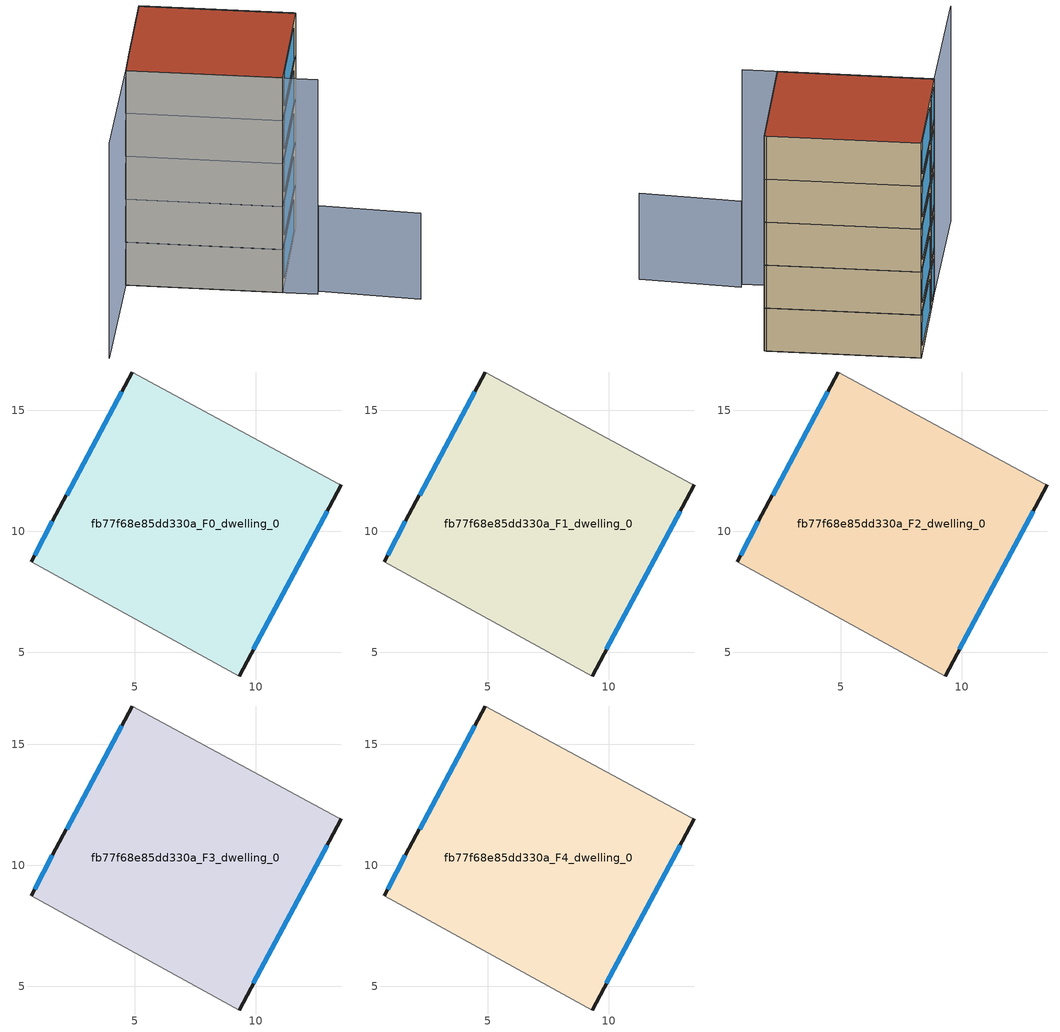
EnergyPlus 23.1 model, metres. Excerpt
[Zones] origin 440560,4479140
fb77f68e85dd330a_F0_dwelling_0
 floor ground (EU_floor_Construction): 9.32,4.01 13.54,11.92 13.42,11.97 4.9,16.59 1.74,10.68 0.72,8.73 z0
 wall outside (EU_wall_Construction): 13.54,11.92 9.32,4.01 / 0.72,8.73 1.74,10.68 4.9,16.59 z0:3
 wall adiabatic (EU_wall_Construction): 9.32,4.01 0.72,8.73 / 4.9,16.59 13.42,11.97 13.54,11.92 z0:3
 window (EU_Window_Construction): 12.96,10.82 9.91,5.11 / 0.86,9 1.6,10.41 / 2.18,11.5 4.46,15.77 z0.42:2.58
fb77f68e85dd330a_F1_dwelling_0
 floor to fb77f68e85dd330a_F0_dwelling_0 (EU_floor_Construction): 9.32,4.01 13.54,11.92 13.42,11.97 4.9,16.59 1.74,10.68 0.72,8.73 z3
 wall outside (EU_wall_Construction): 13.54,11.92 9.32,4.01 / 0.72,8.73 1.74,10.68 4.9,16.59 z3:6
 wall adiabatic (EU_wall_Construction): 9.32,4.01 0.72,8.73 / 4.9,16.59 13.42,11.97 13.54,11.92 z3:6
 window (EU_Window_Construction): 12.96,10.82 9.91,5.11 / 0.86,9 1.6,10.41 / 2.18,11.5 4.46,15.77 z3.42:5.58
fb77f68e85dd330a_F2_dwelling_0
 floor to fb77f68e85dd330a_F1_dwelling_0 (EU_floor_Construction): 9.32,4.01 13.54,11.92 13.42,11.97 4.9,16.59 1.74,10.68 0.72,8.73 z6
 wall outside (EU_wall_Construction): 13.54,11.92 9.32,4.01 / 0.72,8.73 1.74,10.68 4.9,16.59 z6:9
 wall adiabatic (EU_wall_Construction): 9.32,4.01 0.72,8.73 / 4.9,16.59 13.42,11.97 13.54,11.92 z6:9
 window (EU_Window_Construction): 12.96,10.82 9.91,5.11 / 0.86,9 1.6,10.41 / 2.18,11.5 4.46,15.77 z6.42:8.58
fb77f68e85dd330a_F3_dwelling_0
 floor to fb77f68e85dd330a_F2_dwelling_0 (EU_floor_Construction): 9.32,4.01 13.54,11.92 13.42,11.97 4.9,16.59 1.74,10.68 0.72,8.73 z9
 wall outside (EU_wall_Construction): 13.54,11.92 9.32,4.01 / 0.72,8.73 1.74,10.68 4.9,16.59 z9:12
 wall adiabatic (EU_wall_Construction): 9.32,4.01 0.72,8.73 / 4.9,16.59 13.42,11.97 13.54,11.92 z9:12
 window (EU_Window_Construction): 12.96,10.82 9.91,5.11 / 0.86,9 1.6,10.41 / 2.18,11.5 4.46,15.77 z9.42:11.58
fb77f68e85dd330a_F4_dwelling_0
 floor to fb77f68e85dd330a_F3_dwelling_0 (EU_floor_Construction): 9.32,4.01 13.54,11.92 13.42,11.97 4.9,16.59 1.74,10.68 0.72,8.73 z12
 wall outside (EU_wall_Construction): 13.54,11.92 9.32,4.01 / 0.72,8.73 1.74,10.68 4.9,16.59 z12:15
 wall adiabatic (EU_wall_Construction): 9.32,4.01 0.72,8.73 / 4.9,16.59 13.42,11.97 13.54,11.92 z12:15
 window (EU_Window_Construction): 12.96,10.82 9.91,5.11 / 0.86,9 1.6,10.41 / 2.18,11.5 4.46,15.77 z12.42:14.58
 roof outside (EU_roof_Construction): 13.42,11.97 13.54,11.92 9.32,4.01 0.72,8.73 1.74,10.68 4.9,16.59 z15
shading: 11.46,3.28 16.92,-0.18 z0:6; -4.12,-0.09 0.72,8.73 / 0.72,8.73 11.27,2.95 z0:15
[Building]
EU S2 Campaign: North Axis=0; Terrain=City; Solar Distribution=FullExterior
[Site:Location]
Madrid: Latitude=40.5; Longitude=-3.5; Time Zone=1; Elevation=609
[SizingPeriod:WeatherFileDays]
AnnualSizingPeriod: Begin Month=1; Begin Day of Month=1; End Month=12; End Day of Month=31; Day of Week for Start Day=Monday; Use Weather File Daylight Saving Period=No; Use Weather File Rain and Snow Indicators=No
[MATERIAL]
EU_InternalMass_Material: Roughness=MediumRough; Thickness=0.1; Conductivity=1; Density=1800; Specific Heat=900; Thermal Absorptance=0.9; Solar Absorptance=0.7; Visible Absorptance=0.7
[MATERIAL:NOMASS] Roughness=MediumRough; Thermal Absorptance=0.9; Solar Absorptance=0.7; Visible Absorptance=0.7
Name | Thermal Resistance
EU_wall_NoMass | 1.60022
EU_roof_NoMass | 1.57597
EU_floor_NoMass | 0.470652
[WINDOWMATERIAL:SIMPLEGLAZINGSYSTEM]
EU_Window_SimpleGlazing: UFactor=3.28802; Solar Heat Gain Coefficient=0.85; Visible Transmittance=0.85
[CONSTRUCTION]
EU_wall_Construction: EU_wall_NoMass
EU_roof_Construction: EU_roof_NoMass
EU_floor_Construction: EU_floor_NoMass
EU_InternalMass_Construction: EU_InternalMass_Material
EU_Window_Construction: EU_Window_SimpleGlazing
[ZONE] Type=1; Multiplier=1; Ceiling Height=autocalculate; Volume=263.129; Floor Area=autocalculate; Part of Total Floor Area=Yes
fb77f68e85dd330a_F0_dwelling_0; fb77f68e85dd330a_F1_dwelling_0; fb77f68e85dd330a_F2_dwelling_0; fb77f68e85dd330a_F3_dwelling_0; fb77f68e85dd330a_F4_dwelling_0
[INTERNALMASS] Construction=EU_InternalMass_Construction; Surface Area=87.7096
Name | Zone or ZoneList
fb77f68e85dd330a_F0_dwelling_0_EU_InternalMass | fb77f68e85dd330a_F0_dwelling_0
fb77f68e85dd330a_F1_dwelling_0_EU_InternalMass | fb77f68e85dd330a_F1_dwelling_0
fb77f68e85dd330a_F2_dwelling_0_EU_InternalMass | fb77f68e85dd330a_F2_dwelling_0
fb77f68e85dd330a_F3_dwelling_0_EU_InternalMass | fb77f68e85dd330a_F3_dwelling_0
fb77f68e85dd330a_F4_dwelling_0_EU_InternalMass | fb77f68e85dd330a_F4_dwelling_0
[OTHEREQUIPMENT] Fuel Type=Electricity; Design Level Calculation Method=Watts/Area; Power per Zone Floor Area=1; Fraction Latent=0; Fraction Radiant=0; Fraction Lost=0; Carbon Dioxide Generation Rate=0; EndUse Subcategory=EU_Step8_InternalGains
Name | Zone or ZoneList or Space or SpaceList | Schedule
EU_Step8_InternalGain_fb77f68e85dd330a_F0_dwelling_0_f000 | fb77f68e85dd330a_F0_dwelling_0 | EU_Step8_GainSchedule_fb77f68e85dd330a_F0_dwelling_0_f000
EU_Step8_InternalGain_fb77f68e85dd330a_F1_dwelling_0_f000 | fb77f68e85dd330a_F1_dwelling_0 | EU_Step8_GainSchedule_fb77f68e85dd330a_F1_dwelling_0_f000
EU_Step8_InternalGain_fb77f68e85dd330a_F2_dwelling_0_f000 | fb77f68e85dd330a_F2_dwelling_0 | EU_Step8_GainSchedule_fb77f68e85dd330a_F2_dwelling_0_f000
EU_Step8_InternalGain_fb77f68e85dd330a_F3_dwelling_0_f000 | fb77f68e85dd330a_F3_dwelling_0 | EU_Step8_GainSchedule_fb77f68e85dd330a_F3_dwelling_0_f000
EU_Step8_InternalGain_fb77f68e85dd330a_F4_dwelling_0_f000 | fb77f68e85dd330a_F4_dwelling_0 | EU_Step8_GainSchedule_fb77f68e85dd330a_F4_dwelling_0_f000
[ZONEVENTILATION:DESIGNFLOWRATE] Schedule=EU_AlwaysOn; Design Flow Rate Calculation Method=AirChanges/Hour; Air Changes per Hour=0.480704; Ventilation Type=Natural; Fan Pressure Rise=0; Fan Total Efficiency=1; Constant Term Coefficient=1; Temperature Term Coefficient=0; Velocity Term Coefficient=0; Velocity Squared Term Coefficient=0; Minimum Indoor Temperature=-100; Maximum Indoor Temperature=100; Delta Temperature=-100; Minimum Outdoor Temperature=-100; Maximum Outdoor Temperature=100; Maximum Wind Speed=40
Name | Zone or ZoneList or Space or SpaceList
EU_ConstantAir_fb77f68e85dd330a_F0_dwelling_0 | fb77f68e85dd330a_F0_dwelling_0
EU_ConstantAir_fb77f68e85dd330a_F1_dwelling_0 | fb77f68e85dd330a_F1_dwelling_0
EU_ConstantAir_fb77f68e85dd330a_F2_dwelling_0 | fb77f68e85dd330a_F2_dwelling_0
EU_ConstantAir_fb77f68e85dd330a_F3_dwelling_0 | fb77f68e85dd330a_F3_dwelling_0
EU_ConstantAir_fb77f68e85dd330a_F4_dwelling_0 | fb77f68e85dd330a_F4_dwelling_0
[HVACTEMPLATE:THERMOSTAT] Constant Heating Setpoint=20; Constant Cooling Setpoint=50
EU_HeatOnly_fb77f68e85dd330a_F0_dwelling_0; EU_HeatOnly_fb77f68e85dd330a_F1_dwelling_0; EU_HeatOnly_fb77f68e85dd330a_F2_dwelling_0; EU_HeatOnly_fb77f68e85dd330a_F3_dwelling_0; EU_HeatOnly_fb77f68e85dd330a_F4_dwelling_0
[HVACTEMPLATE:ZONE:IDEALLOADSAIRSYSTEM] System Availability Schedule=EU_AlwaysOn; Maximum Heating Supply Air Temperature=50; Minimum Cooling Supply Air Temperature=13; Maximum Heating Supply Air Humidity Ratio=0.0156; Minimum Cooling Supply Air Humidity Ratio=0.0077; Heating Limit=NoLimit; Cooling Limit=NoLimit; Heating Availability Schedule=EU_AlwaysOn; Cooling Availability Schedule=EU_CoolingOff; Dehumidification Control Type=ConstantSensibleHeatRatio; Cooling Sensible Heat Ratio=0.7; Dehumidification Setpoint=60; Humidification Control Type=None; Humidification Setpoint=30; Outdoor Air Method=None; Outdoor Air Flow Rate per Person=0.00944; Outdoor Air Flow Rate per Zone Floor Area=0; Outdoor Air Flow Rate per Zone=0; Demand Controlled Ventilation Type=None; Outdoor Air Economizer Type=NoEconomizer; Heat Recovery Type=None; Sensible Heat Recovery Effectiveness=0.7; Latent Heat Recovery Effectiveness=0.65
Name | Template Thermostat
fb77f68e85dd330a_F0_dwelling_0 | EU_HeatOnly_fb77f68e85dd330a_F0_dwelling_0
fb77f68e85dd330a_F1_dwelling_0 | EU_HeatOnly_fb77f68e85dd330a_F1_dwelling_0
fb77f68e85dd330a_F2_dwelling_0 | EU_HeatOnly_fb77f68e85dd330a_F2_dwelling_0
fb77f68e85dd330a_F3_dwelling_0 | EU_HeatOnly_fb77f68e85dd330a_F3_dwelling_0
fb77f68e85dd330a_F4_dwelling_0 | EU_HeatOnly_fb77f68e85dd330a_F4_dwelling_0
[SIZING:ZONE] Zone Cooling Design Supply Air Temperature Input Method=SupplyAirTemperature; Zone Cooling Design Supply Air Temperature=13; Zone Heating Design Supply Air Temperature Input Method=SupplyAirTemperature; Zone Heating Design Supply Air Temperature=50; Zone Cooling Design Supply Air Humidity Ratio=0.008; Zone Heating Design Supply Air Humidity Ratio=0.008; Cooling Design Air Flow Method=DesignDay; Cooling Design Air Flow Rate=0; Cooling Minimum Air Flow per Zone Floor Area=0.000762; Cooling Minimum Air Flow=0; Cooling Minimum Air Flow Fraction=0.2; Heating Design Air Flow Method=DesignDay; Heating Design Air Flow Rate=0; Heating Maximum Air Flow per Zone Floor Area=0.002032; Heating Maximum Air Flow=0.141576; Heating Maximum Air Flow Fraction=0.3; Account for Dedicated Outdoor Air System=No; Dedicated Outdoor Air System Control Strategy=NeutralSupplyAir; Dedicated Outdoor Air Low Setpoint Temperature for Design=autosize; Dedicated Outdoor Air High Setpoint Temperature for Design=autosize; Zone Load Sizing Method=Sensible Load Only No Latent Load; Zone Latent Cooling Design Supply Air Humidity Ratio Input Method=HumidityRatioDifference; Zone Cooling Design Supply Air Humidity Ratio Difference=0.005; Zone Latent Heating Design Supply Air Humidity Ratio Input Method=HumidityRatioDifference; Zone Humidification Design Supply Air Humidity Ratio Difference=0.005
fb77f68e85dd330a_F0_dwelling_0; fb77f68e85dd330a_F1_dwelling_0; fb77f68e85dd330a_F2_dwelling_0; fb77f68e85dd330a_F3_dwelling_0; fb77f68e85dd330a_F4_dwelling_0
[SCHEDULE:CONSTANT]
Name | Hourly Value
EU_AlwaysOn | 1
EU_CoolingOff | 0
[SCHEDULE:FILE] Column Number=1; Rows to Skip at Top=0; Number of Hours of Data=8760; Column Separator=Comma; Interpolate to Timestep=No; Minutes per Item=60; Adjust Schedule for Daylight Savings=Yes
Name | File
EU_Step8_GainSchedule_fb77f68e85dd330a_F0_dwelling_0_f000 | ../../schedules/fb77f68e85dd330a/fb77f68e85dd330a_F0_dwelling_0_f000_gain.csv
EU_Step8_GainSchedule_fb77f68e85dd330a_F1_dwelling_0_f000 | ../../schedules/fb77f68e85dd330a/fb77f68e85dd330a_F1_dwelling_0_f000_gain.csv
EU_Step8_GainSchedule_fb77f68e85dd330a_F2_dwelling_0_f000 | ../../schedules/fb77f68e85dd330a/fb77f68e85dd330a_F2_dwelling_0_f000_gain.csv
EU_Step8_GainSchedule_fb77f68e85dd330a_F3_dwelling_0_f000 | ../../schedules/fb77f68e85dd330a/fb77f68e85dd330a_F3_dwelling_0_f000_gain.csv
EU_Step8_GainSchedule_fb77f68e85dd330a_F4_dwelling_0_f000 | ../../schedules/fb77f68e85dd330a/fb77f68e85dd330a_F4_dwelling_0_f000_gain.csv
